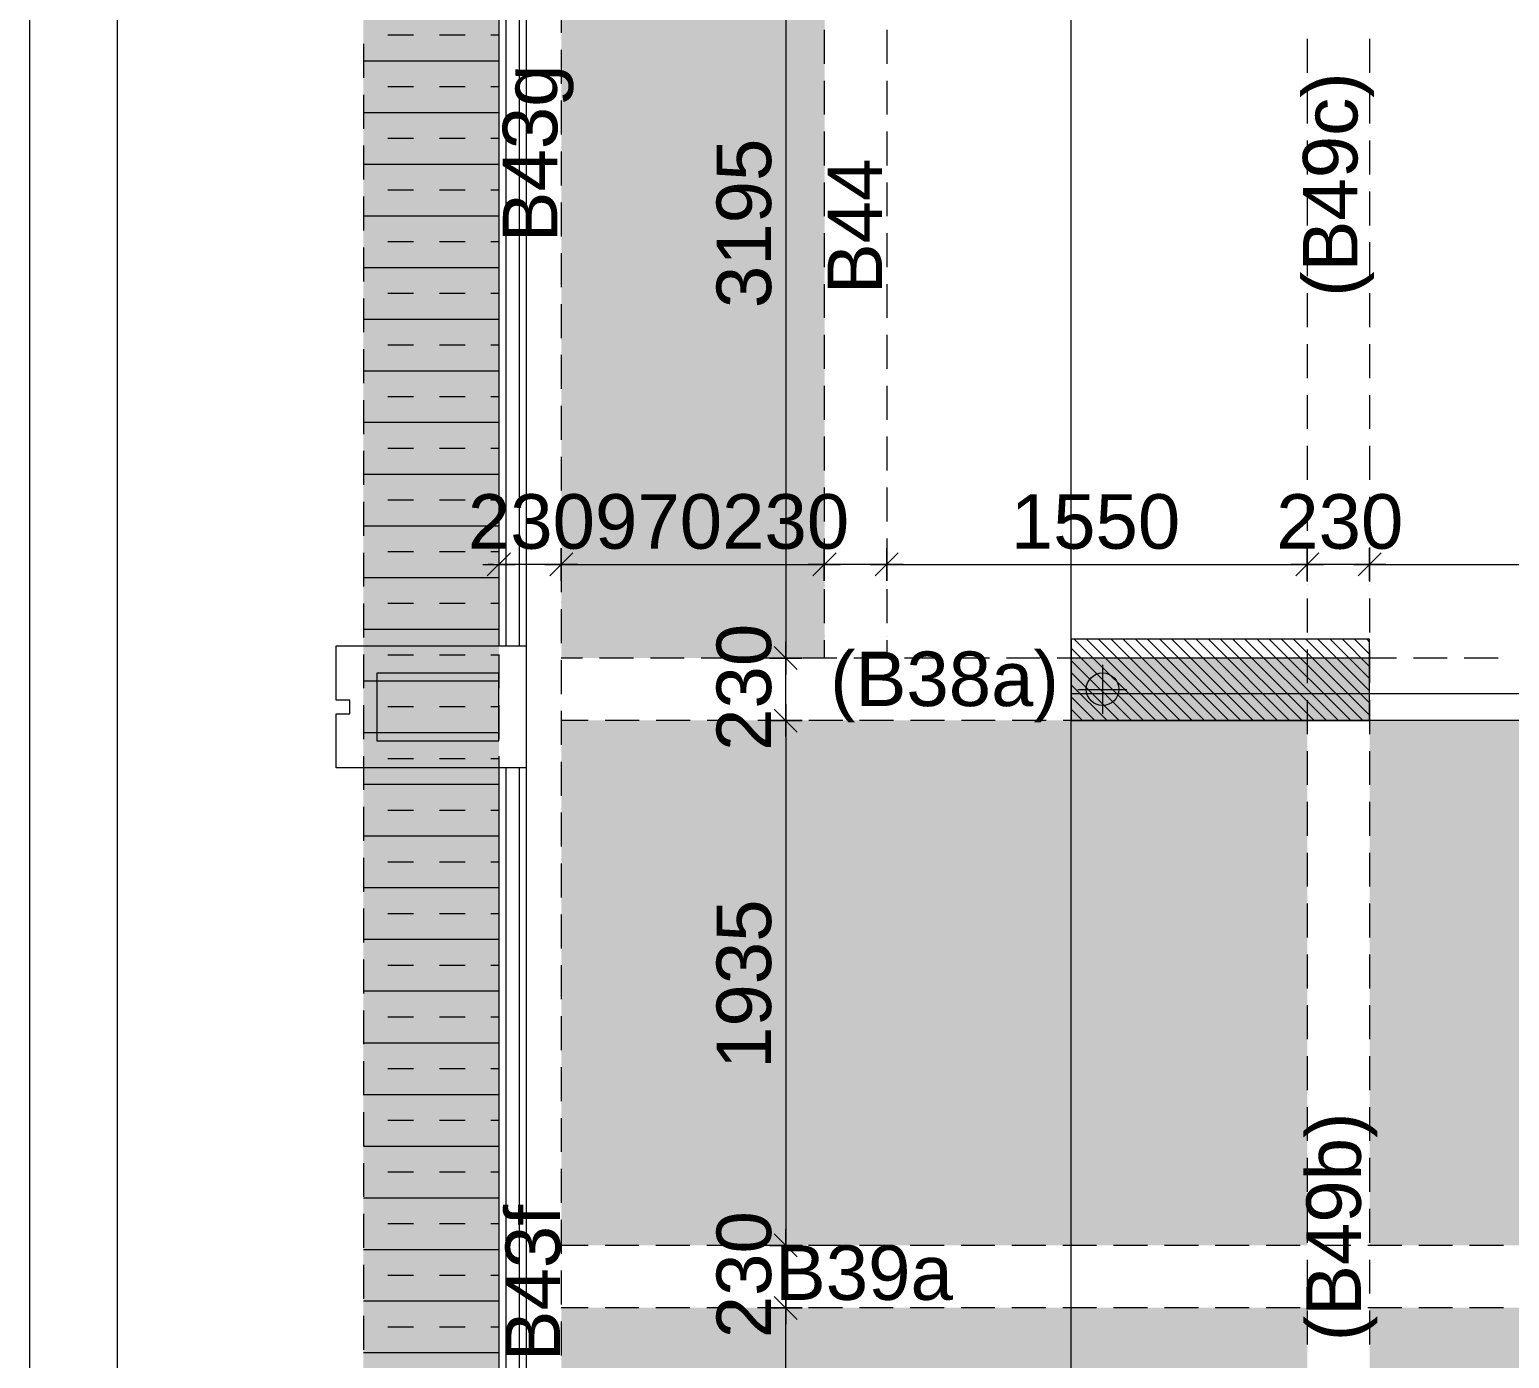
# Model space of a CAD drawing. Header units: millimetres. Extents: x -1303 to 98744, y -1303 to 90097.
# Drawn here: x 5964 to 11419, y 63681 to 68579 of the extents above; entities that cross this region are included whole.
import ezdxf

# ---------------------------------------------------------------- set-up
doc = ezdxf.new("R2010")
doc.units = ezdxf.units.MM
doc.layers.add('PDF_Geometry', color=7, linetype='Continuous')
doc.layers.add('PDF_Text', color=7, linetype='Continuous')
doc.layers.add('PDF_Solid Fills', color=192, linetype='Continuous', true_color=0xc2c0c0c0)
doc.styles.add('PDF ArialMT', font='arial.ttf')

msp = doc.modelspace()

# ---------------------------------------------------------------- hatches: boundary and pattern name
at = {"layer": 'PDF_Solid Fills', "true_color": 0x00007f}
h = msp.add_hatch(color=254, dxfattribs=at)
h.paths.add_polyline_path([(74624.31541, 16167.67383), (74624.31541, 15567.81796), (9799.46285, 14130.21454), (9804.28731, 14730.15409)], flags=0)
h.paths.add_polyline_path([(7404.275, 37242.73593), (8004.29925, 37242.73593), (8004.29925, 16872.72168), (7404.275, 16872.72168)], flags=0)
h.paths.add_polyline_path([(8004.29925, 16872.72168), (7983.4807, 16679.51365), (7983.31127, 16481.90264), (8004.55339, 16283.02302), (8047.46016, 16086.42856), (8111.52536, 15895.75776), (8195.3089, 15714.14292), (8297.03284, 15544.62953), (8413.99157, 15389.5038), (8546.60657, 15247.57974), (8696.06174, 15118.18072), (8860.41285, 15004.26957), (9037.28897, 14908.29987), (9223.47415, 14832.13321), (9415.6677, 14776.86981), (9610.40055, 14743.01796), (9804.28731, 14730.15409), (9799.46285, 14130.21454), (9584.16557, 14140.28601), (9363.53556, 14170.83718), (9140.28256, 14223.64598), (8917.70726, 14299.55851), (8699.36241, 14399.25246), (8488.88858, 14522.21955), (8289.92424, 14667.61267), (8106.02423, 14833.65595), (7940.23508, 15017.64068), (7795.09507, 15216.68973), (7672.21268, 15427.33299), (7572.77287, 15645.76255), (7497.02977, 15868.42256), (7444.47407, 16091.67659), (7414.09232, 16312.38925), (7404.275, 16527.68859), (7404.275, 16872.72168), (8004.29925, 16872.72168)], flags=0)
h.paths.add_polyline_path([(7194.30944, 37692.71099), (7194.30944, 80672.7138), (7694.3009, 80672.7138), (7694.3009, 37692.71099)], flags=0)

# ---------------------------------------------------------------- linework, layer by layer
at = {"layer": 'PDF_Geometry', "color": 222, "lineweight": 0, "true_color": 0xb8008a}
msp.add_lwpolyline([(6286.06422, 80652.65558), (6286.06422, 37712.43036), (6286.06422, 37731.89351)], dxfattribs=at)
at = {"layer": 'PDF_Geometry', "color": 9, "lineweight": 0, "true_color": 0xc0c0c0}
for points in [[(7094.27715, 80572.25744), (5963.62504, 80572.25744), (5963.62504, 19067.67657)], [(16609.18593, 75662.04487), (16609.18593, 80572.25744), (7794.16426, 80572.25744), (7794.16426, 37392.52789), (7794.16426, 36622.39829), (8004.04512, 36622.39829), (7981.19553, 36706.18492)], [(9804.11789, 58577.01758), (9804.11789, 72606.91537), (7794.16426, 72606.91537)], [(7693.4548, 69282.6653), (7693.4548, 66307.08681)], [(7718.84369, 69282.6653), (7718.84369, 66307.08681)], [(7768.77537, 69282.6653), (7768.77537, 66307.08681)], [(7693.4548, 65857.70268), (7693.4548, 58617.63815)], [(7718.84369, 65857.70268), (7718.84369, 58617.63815)], [(7768.77537, 65857.70268), (7768.77537, 58617.63815)]]:
    msp.add_lwpolyline(points, dxfattribs=at)
at = {"layer": 'PDF_Geometry', "color": 122, "lineweight": 0, "true_color": 0x00b88a}
for points in [[(8751.32513, 69417.22971), (8751.32513, 69437.53586), (8751.32513, 66282.54505), (8751.32513, 66302.00821)], [(7651.13999, 66565.20717), (7736.61571, 66649.8368)], [(7693.4548, 66667.60985), (7693.4548, 66547.43413)], [(7634.21407, 66607.52198), (7753.54164, 66607.52198)], [(7673.98957, 66607.52198), (7653.67929, 66607.52198)], [(7923.64697, 66607.52198), (7693.4548, 66607.52198)], [(7964.26961, 66607.52198), (7943.95829, 66607.52198), (8874.03809, 66607.52198), (8853.72678, 66607.52198)], [(9123.69549, 66607.52198), (8893.50332, 66607.52198)], [(9163.471, 66607.52198), (9144.0068, 66607.52198), (10653.79954, 66607.52198), (10633.48822, 66607.52198)], [(10903.45694, 66607.52198), (10674.10983, 66607.52198)], [(10944.07854, 66607.52198), (10923.76722, 66607.52198), (13714.00662, 66607.52198), (13693.6953, 66607.52198)], [(8751.32513, 66032.04053), (8751.32513, 66262.23477)], [(8751.32513, 65992.26708), (8751.32513, 66012.57737), (8751.32513, 64116.87374), (8751.32513, 64137.18402)], [(8751.32513, 63867.21635), (8751.32513, 64097.40645)], [(8751.32513, 61972.35983), (8751.32513, 61952.04542), (8751.32513, 63846.90606), (8751.32513, 63827.43876)]]:
    msp.add_lwpolyline(points, dxfattribs=at)
at = {"layer": 'PDF_Geometry', "color": 157, "lineweight": 0, "true_color": 0x3f5f7f}
for points in [[(7923.64697, 68691.95216), (7923.64697, 68567.54496)], [(8893.50332, 68578.54516), (8893.50332, 68453.29496)], [(9123.69549, 68578.54516), (9123.69549, 68453.29496)], [(7693.4548, 68526.07313), (7693.4548, 68400.82294)], [(10674.10983, 68544.69331), (10674.10983, 68419.44311)], [(10903.45694, 68544.69331), (10903.45694, 68419.44311)], [(7923.64697, 68504.91573), (7923.64697, 68379.66554)], [(8893.50332, 68390.66573), (8893.50332, 68266.2668)], [(9123.69549, 68390.66573), (9123.69549, 68266.2668)], [(7693.4548, 68338.20198), (7693.4548, 68213.79477)], [(7923.64697, 68317.04457), (7923.64697, 68192.63736)], [(10674.10983, 68357.66513), (10674.10983, 68232.41495)], [(10903.45694, 68357.66513), (10903.45694, 68232.41495)], [(8893.50332, 68203.63756), (8893.50332, 68078.38737)], [(9123.69549, 68203.63756), (9123.69549, 68078.38737)], [(7693.4548, 68151.16555), (7693.4548, 68025.91535)], [(10674.10983, 68169.78571), (10674.10983, 68044.53552)], [(10903.45694, 68169.78571), (10903.45694, 68044.53552)], [(7923.64697, 68130.00814), (7923.64697, 68004.75794)], [(8893.50332, 68015.75814), (8893.50332, 67891.35507)], [(9123.69549, 68015.75814), (9123.69549, 67891.35507)], [(10674.10983, 67981.90629), (10674.10983, 67857.50322)], [(10903.45694, 67981.90629), (10903.45694, 67857.50322)], [(7693.4548, 67963.29026), (7693.4548, 67838.88305)], [(7923.64697, 67942.13285), (7923.64697, 67816.87852)], [(8893.50332, 67828.72997), (8893.50332, 67703.47564)], [(9123.69549, 67828.72997), (9123.69549, 67703.47564)], [(7693.4548, 67776.25795), (7693.4548, 67651.00776)], [(10674.10983, 67794.87812), (10674.10983, 67669.62379)], [(10903.45694, 67794.87812), (10903.45694, 67669.62379)], [(7923.64697, 67755.10055), (7923.64697, 67629.85035)], [(8893.50332, 67640.85055), (8893.50332, 67516.44335)], [(9123.69549, 67640.85055), (9123.69549, 67516.44335)], [(10674.10983, 67606.9987), (10674.10983, 67482.5915)], [(10903.45694, 67606.9987), (10903.45694, 67482.5915)], [(7693.4548, 67588.37853), (7693.4548, 67463.12834)], [(7923.64697, 67567.22113), (7923.64697, 67441.97093)], [(8893.50332, 67453.81825), (8893.50332, 67328.56806)], [(9123.69549, 67453.81825), (9123.69549, 67328.56806)], [(7693.4548, 67401.35036), (7693.4548, 67276.09603)], [(7923.64697, 67380.19295), (7923.64697, 67254.93863)], [(10674.10983, 67419.9664), (10674.10983, 67294.71621)], [(10903.45694, 67419.9664), (10903.45694, 67294.71621)], [(8893.50332, 67265.94296), (8893.50332, 67140.68863)], [(9123.69549, 67265.94296), (9123.69549, 67140.68863)], [(10674.10983, 67232.09111), (10674.10983, 67107.6839)], [(10903.45694, 67232.09111), (10903.45694, 67107.6839)], [(7693.4548, 67213.47094), (7693.4548, 67088.22074)], [(7923.64697, 67192.31353), (7923.64697, 67067.06333)], [(8893.50332, 67078.91066), (8893.50332, 66953.65633)], [(9123.69549, 67078.91066), (9123.69549, 66953.65633)], [(7693.4548, 67026.43863), (7693.4548, 66901.18845)], [(7923.64697, 67004.43411), (7923.64697, 66880.03104)], [(10674.10983, 67045.05881), (10674.10983, 66919.80448)], [(10903.45694, 67045.05881), (10903.45694, 66919.80448)], [(8893.50332, 66891.03123), (8893.50332, 66765.78104)], [(9123.69549, 66891.03123), (9123.69549, 66765.78104)], [(7693.4548, 66838.56334), (7693.4548, 66713.30902)], [(10674.10983, 66857.17938), (10674.10983, 66731.92919)], [(10903.45694, 66857.17938), (10903.45694, 66731.92919)], [(7923.64697, 66817.40594), (7923.64697, 66692.15161)], [(8893.50332, 66703.15594), (8893.50332, 66578.74874)], [(9123.69549, 66703.15594), (9123.69549, 66578.74874)], [(10674.10983, 66670.14709), (10674.10983, 66544.89689)], [(10903.45694, 66670.14709), (10903.45694, 66544.89689)], [(7693.4548, 66650.68392), (7693.4548, 66526.27672)], [(7923.64697, 66629.52652), (7923.64697, 66505.11932)], [(8893.50332, 66516.12365), (8893.50332, 66390.86932)], [(9123.69549, 66516.12365), (9123.69549, 66390.86932)], [(7693.4548, 66463.65162), (7693.4548, 66338.40143)], [(10674.10983, 66482.2718), (10674.10983, 66357.01747)], [(10903.45694, 66482.2718), (10903.45694, 66357.01747)], [(7923.64697, 66442.49421), (7923.64697, 66317.24403)], [(8893.50332, 66328.24422), (8893.50332, 66262.23477)], [(9123.69549, 66328.24422), (9123.69549, 66262.23477)], [(10674.10983, 66294.39237), (10674.10983, 66169.9893)], [(10903.45694, 66294.39237), (10903.45694, 66169.9893)], [(7693.4548, 66275.77633), (7693.4548, 66151.36913)], [(8002.35294, 66262.23477), (7923.64697, 66262.23477)], [(7923.64697, 66254.61892), (7923.64697, 66129.3646)], [(8190.23029, 66262.23477), (8064.97907, 66262.23477)], [(8377.2626, 66262.23477), (8252.85643, 66262.23477)], [(8565.13995, 66262.23477), (8439.88769, 66262.23477)], [(8753.01731, 66262.23477), (8627.76608, 66262.23477)], [(8940.04961, 66262.23477), (8814.79735, 66262.23477)], [(9127.92697, 66262.23477), (9002.67471, 66262.23477)], [(9314.95824, 66262.23477), (9189.70701, 66262.23477)], [(9502.83663, 66262.23477), (9377.58437, 66262.23477)], [(9689.86789, 66262.23477), (9565.46172, 66262.23477)], [(9877.74525, 66262.23477), (9752.49402, 66262.23477)], [(10064.77652, 66262.23477), (9940.37138, 66262.23477)], [(10252.6549, 66262.23477), (10127.40265, 66262.23477)], [(10439.68618, 66262.23477), (10315.28104, 66262.23477)], [(10627.56353, 66262.23477), (10502.3123, 66262.23477)], [(10815.44192, 66262.23477), (10690.18967, 66262.23477)], [(11002.47319, 66262.23477), (10877.22093, 66262.23477)], [(11190.35055, 66262.23477), (11065.09932, 66262.23477)], [(11377.38285, 66262.23477), (11252.97668, 66262.23477)], [(7693.4548, 66088.74403), (7693.4548, 65963.48971)], [(10674.10983, 66107.36007), (10674.10983, 65982.10988)], [(10903.45694, 66107.36007), (10903.45694, 65982.10988)], [(7923.64697, 66067.58663), (7923.64697, 65942.3323)], [(8023.51035, 66032.04053), (7923.64697, 66032.04053)], [(8211.3877, 66032.04053), (8086.13647, 66032.04053)], [(8399.26609, 66032.04053), (8274.01384, 66032.04053)], [(8586.29736, 66032.04053), (8461.0451, 66032.04053)], [(8774.17472, 66032.04053), (8648.92349, 66032.04053)], [(8961.20702, 66032.04053), (8835.95476, 66032.04053)], [(9149.08437, 66032.04053), (9023.83211, 66032.04053)], [(9336.11565, 66032.04053), (9211.7105, 66032.04053)], [(9523.99403, 66032.04053), (9398.74177, 66032.04053)], [(9711.0253, 66032.04053), (9586.61913, 66032.04053)], [(9898.90266, 66032.04053), (9773.65143, 66032.04053)], [(10085.93392, 66032.04053), (9961.52879, 66032.04053)], [(10273.81231, 66032.04053), (10148.56006, 66032.04053)], [(10461.68967, 66032.04053), (10336.43845, 66032.04053)], [(10648.72094, 66032.04053), (10523.46971, 66032.04053)], [(10836.59933, 66032.04053), (10711.34707, 66032.04053)], [(11023.6306, 66032.04053), (10899.22546, 66032.04053)], [(11211.50795, 66032.04053), (11086.25672, 66032.04053)], [(11398.54026, 66032.04053), (11274.13409, 66032.04053)], [(10674.10983, 65919.48478), (10674.10983, 65795.07757)], [(10903.45694, 65919.48478), (10903.45694, 65795.07757)], [(7693.4548, 65900.86461), (7693.4548, 65776.46153)], [(7923.64697, 65879.7072), (7923.64697, 65754.45701)], [(7693.4548, 65713.83231), (7693.4548, 65588.58211)], [(7923.64697, 65692.6749), (7923.64697, 65567.42471)], [(10674.10983, 65732.45248), (10674.10983, 65607.20228)], [(10903.45694, 65732.45248), (10903.45694, 65607.20228)], [(7693.4548, 65525.95702), (7693.4548, 65400.70269)], [(10674.10983, 65544.57306), (10674.10983, 65420.16999)], [(10903.45694, 65544.57306), (10903.45694, 65420.16999)], [(7923.64697, 65504.79961), (7923.64697, 65379.54529)], [(7693.4548, 65338.92472), (7693.4548, 65213.67452)], [(7923.64697, 65316.92018), (7923.64697, 65192.51711)], [(10674.10983, 65357.54488), (10674.10983, 65232.29056)], [(10903.45694, 65357.54488), (10903.45694, 65232.29056)], [(7693.4548, 65151.0453), (7693.4548, 65025.7951)], [(10674.10983, 65169.66546), (10674.10983, 65044.41527)], [(10903.45694, 65169.66546), (10903.45694, 65044.41527)], [(7923.64697, 65129.88789), (7923.64697, 65004.63769)], [(10674.10983, 64982.63316), (10674.10983, 64857.38297)], [(10903.45694, 64982.63316), (10903.45694, 64857.38297)], [(7693.4548, 64963.17001), (7693.4548, 64838.7628)], [(7923.64697, 64942.0126), (7923.64697, 64817.60539)], [(7693.4548, 64776.1377), (7693.4548, 64650.88751)], [(10674.10983, 64794.75787), (10674.10983, 64669.50354)], [(10903.45694, 64794.75787), (10903.45694, 64669.50354)], [(7923.64697, 64754.9803), (7923.64697, 64629.7301)], [(10674.10983, 64606.87845), (10674.10983, 64482.47125)], [(10903.45694, 64606.87845), (10903.45694, 64482.47125)], [(7693.4548, 64588.25828), (7693.4548, 64463.85521)], [(7923.64697, 64567.10087), (7923.64697, 64442.6978)], [(7693.4548, 64401.23011), (7693.4548, 64275.97578)], [(7923.64697, 64380.0727), (7923.64697, 64254.81837)], [(10674.10983, 64419.84615), (10674.10983, 64294.59596)], [(10903.45694, 64419.84615), (10903.45694, 64294.59596)], [(7693.4548, 64213.35069), (7693.4548, 64088.94349)], [(10674.10983, 64231.97086), (10674.10983, 64107.56365)], [(10903.45694, 64231.97086), (10903.45694, 64107.56365)], [(7923.64697, 64192.19328), (7923.64697, 64066.94308)], [(8022.66425, 64097.40645), (7923.64697, 64097.40645)], [(8209.69552, 64097.40645), (8085.29039, 64097.40645)], [(8397.57288, 64097.40645), (8272.32165, 64097.40645)], [(8585.45127, 64097.40645), (8460.19901, 64097.40645)], [(8772.48254, 64097.40645), (8647.23028, 64097.40645)], [(8960.35989, 64097.40645), (8835.10866, 64097.40645)], [(9147.3922, 64097.40645), (9022.98603, 64097.40645)], [(9335.26955, 64097.40645), (9210.01729, 64097.40645)], [(9522.30082, 64097.40645), (9397.89568, 64097.40645)], [(9710.17921, 64097.40645), (9584.92695, 64097.40645)], [(9897.21047, 64097.40645), (9772.80431, 64097.40645)], [(10085.08784, 64097.40645), (9959.83661, 64097.40645)], [(10272.96623, 64097.40645), (10147.71396, 64097.40645)], [(10459.99749, 64097.40645), (10334.74524, 64097.40645)], [(10647.87485, 64097.40645), (10522.62362, 64097.40645)], [(10834.90611, 64097.40645), (10710.50098, 64097.40645)], [(11022.7845, 64097.40645), (10897.53225, 64097.40645)], [(11209.81577, 64097.40645), (11085.41064, 64097.40645)], [(11397.69313, 64097.40645), (11272.4419, 64097.40645)], [(7693.4548, 64026.31838), (7693.4548, 63901.0682)], [(7923.64697, 64005.16098), (7923.64697, 63879.91079)], [(10674.10983, 64044.93856), (10674.10983, 63919.68423)], [(10903.45694, 64044.93856), (10903.45694, 63919.68423)], [(7693.4548, 63838.44309), (7693.4548, 63713.18877)], [(8022.66425, 63867.21635), (7923.64697, 63867.21635)], [(8209.69552, 63867.21635), (8085.29039, 63867.21635)], [(8397.57288, 63867.21635), (8272.32165, 63867.21635)], [(8585.45127, 63867.21635), (8460.19901, 63867.21635)], [(8772.48254, 63867.21635), (8647.23028, 63867.21635)], [(8960.35989, 63867.21635), (8835.10866, 63867.21635)], [(9147.3922, 63867.21635), (9022.98603, 63867.21635)], [(9335.26955, 63867.21635), (9210.01729, 63867.21635)], [(9522.30082, 63867.21635), (9397.89568, 63867.21635)], [(9710.17921, 63867.21635), (9584.92695, 63867.21635)], [(9897.21047, 63867.21635), (9772.80431, 63867.21635)], [(10085.08784, 63867.21635), (9959.83661, 63867.21635)], [(10272.96623, 63867.21635), (10147.71396, 63867.21635)], [(10459.99749, 63867.21635), (10334.74524, 63867.21635)], [(10647.87485, 63867.21635), (10522.62362, 63867.21635)], [(10674.10983, 63857.05913), (10674.10983, 63732.65606)], [(10834.90611, 63867.21635), (10710.50098, 63867.21635)], [(11022.7845, 63867.21635), (10897.53225, 63867.21635)], [(10903.45694, 63857.05913), (10903.45694, 63732.65606)], [(11209.81577, 63867.21635), (11085.41064, 63867.21635)], [(11397.69313, 63867.21635), (11272.4419, 63867.21635)], [(7923.64697, 63817.28569), (7923.64697, 63692.03136)]]:
    msp.add_lwpolyline(points, dxfattribs=at)
at = {"layer": 'PDF_Geometry', "color": 9, "lineweight": 0, "true_color": 0xc0c0c0}
for points in [[(15309.27507, 64432.54059), (15309.27507, 66032.04053), (9804.11789, 66032.04053), (9804.11789, 66131.90596), (15309.27507, 66131.90596), (15309.27507, 68686.86942), (15409.13741, 68686.86942), (15409.13741, 67331.95241), (15708.7265, 67331.95241), (15708.7265, 67232.09111), (15409.13741, 67232.09111), (15409.13741, 66131.90596), (15773.89193, 66131.90596), (15773.89193, 66032.04053), (15409.13741, 66032.04053), (15409.13741, 64432.54059)], [(7094.27715, 66307.08681), (7794.16426, 66307.08681), (7794.16426, 65857.70268), (7094.27715, 65857.70268), (7094.27715, 66057.42941), (7144.20833, 66057.42941), (7144.20833, 66107.36007), (7094.27715, 66107.36007)], [(7244.07169, 65957.56811), (7693.45499, 65957.56811), (7693.45499, 66207.22551), (7244.07169, 66207.22551)]]:
    msp.add_lwpolyline(points, close=True, dxfattribs=at)
at = {"layer": 'PDF_Geometry', "lineweight": 0}
for points in [[(7194.14001, 68526.07313), (7194.14001, 68400.82294)], [(7283.84721, 68559.92498), (7378.63301, 68559.92498)], [(7474.26387, 68559.92498), (7569.04967, 68559.92498)], [(7664.68053, 68559.92498), (7693.4548, 68559.92498)], [(7194.14001, 68464.29516), (7693.4548, 68464.29516)], [(7283.84721, 68369.50832), (7378.63301, 68369.50832)], [(7474.26387, 68369.50832), (7569.04967, 68369.50832)], [(7664.68053, 68369.50832), (7693.4548, 68369.50832)], [(7194.14001, 68338.20198), (7194.14001, 68213.79477)], [(7194.14001, 68273.8785), (7693.4548, 68273.8785)], [(7194.14001, 68151.16555), (7194.14001, 68025.91535)], [(7283.84721, 68179.09166), (7378.63301, 68179.09166)], [(7474.26387, 68179.09166), (7569.04967, 68179.09166)], [(7664.68053, 68179.09166), (7693.4548, 68179.09166)], [(7194.14001, 68083.46185), (7693.4548, 68083.46185)], [(7283.84721, 67988.67914), (7378.63301, 67988.67914)], [(7474.26387, 67988.67914), (7569.04967, 67988.67914)], [(7664.68053, 67988.67914), (7693.4548, 67988.67914)], [(7194.14001, 67963.29026), (7194.14001, 67838.88305)], [(7194.14001, 67893.04519), (7693.4548, 67893.04519)], [(7194.14001, 67776.25795), (7194.14001, 67651.00776)], [(7283.84721, 67797.41536), (7378.63301, 67797.41536)], [(7474.26387, 67797.41536), (7569.04967, 67797.41536)], [(7664.68053, 67797.41536), (7693.4548, 67797.41536)], [(7194.14001, 67702.62853), (7693.4548, 67702.62853)], [(7283.84721, 67606.9987), (7378.63301, 67606.9987)], [(7474.26387, 67606.9987), (7569.04967, 67606.9987)], [(7664.68053, 67606.9987), (7693.4548, 67606.9987)], [(7194.14001, 67588.37853), (7194.14001, 67463.12834)], [(7194.14001, 67512.21187), (7693.4548, 67512.21187)], [(7194.14001, 67401.35036), (7194.14001, 67276.09603)], [(7283.84721, 67416.58204), (7378.63301, 67416.58204)], [(7474.26387, 67416.58204), (7569.04967, 67416.58204)], [(7664.68053, 67416.58204), (7693.4548, 67416.58204)], [(7194.14001, 67321.79521), (7693.4548, 67321.79521)], [(7283.84721, 67226.16538), (7378.63301, 67226.16538)], [(7474.26387, 67226.16538), (7569.04967, 67226.16538)], [(7664.68053, 67226.16538), (7693.4548, 67226.16538)], [(7194.14001, 67213.47094), (7194.14001, 67088.22074)], [(7194.14001, 67131.37855), (7693.4548, 67131.37855)], [(7194.14001, 67026.43863), (7194.14001, 66901.18845)], [(7283.84721, 67035.74872), (7378.63301, 67035.74872)], [(7474.26387, 67035.74872), (7569.04967, 67035.74872)], [(7664.68053, 67035.74872), (7693.4548, 67035.74872)], [(7194.14001, 66940.1189), (7693.4548, 66940.1189)], [(7194.14001, 66838.56334), (7194.14001, 66713.30902)], [(7283.84721, 66845.33206), (7378.63301, 66845.33206)], [(7474.26387, 66845.33206), (7569.04967, 66845.33206)], [(7664.68053, 66845.33206), (7693.4548, 66845.33206)], [(7194.14001, 66749.70224), (7693.4548, 66749.70224)], [(7194.14001, 66650.68392), (7194.14001, 66526.27672)], [(7283.84721, 66654.9154), (7378.63301, 66654.9154)], [(7474.26387, 66654.9154), (7569.04967, 66654.9154)], [(7664.68053, 66654.9154), (7693.4548, 66654.9154)], [(7194.14001, 66559.28558), (7693.4548, 66559.28558)], [(7693.4548, 66607.52198), (7693.4548, 66607.52198)], [(7923.64697, 66607.52198), (7923.64697, 66607.52198)], [(7923.64697, 66607.52198), (7923.64697, 66607.52198)], [(8893.50332, 66607.52198), (8893.50332, 66607.52198)], [(8893.50332, 66607.52198), (8893.50332, 66607.52198)], [(9123.69549, 66607.52198), (9123.69549, 66607.52198)], [(9123.69549, 66607.52198), (9123.69549, 66607.52198)], [(10674.10983, 66607.52198), (10674.10983, 66607.52198)], [(10674.10983, 66607.52198), (10674.10983, 66607.52198)], [(10903.45694, 66607.52198), (10903.45694, 66607.52198)], [(10903.45694, 66607.52198), (10903.45694, 66607.52198)], [(7693.4548, 66528.81809), (7693.4548, 66528.81809)], [(7923.64697, 66528.81809), (7923.64697, 66528.81809)], [(7923.64697, 66528.81809), (7923.64697, 66528.81809)], [(8893.50332, 66528.81809), (8893.50332, 66528.81809)], [(8893.50332, 66528.81809), (8893.50332, 66528.81809)], [(9123.69549, 66528.81809), (9123.69549, 66528.81809)], [(9123.69549, 66528.81809), (9123.69549, 66528.81809)], [(10674.10983, 66532.20245), (10674.10983, 66532.20245)], [(10674.10983, 66532.20245), (10674.10983, 66532.20245)], [(10903.45694, 66532.20245), (10903.45694, 66532.20245)], [(10903.45694, 66532.20245), (10903.45694, 66532.20245)], [(7194.14001, 66463.65162), (7194.14001, 66338.40143)], [(7283.84721, 66464.49875), (7378.63301, 66464.49875)], [(7474.26387, 66464.49875), (7569.04967, 66464.49875)], [(7664.68053, 66464.49875), (7693.4548, 66464.49875)], [(7693.4548, 66466.19299), (7693.4548, 66466.19299)], [(7923.64697, 66466.19299), (7923.64697, 66466.19299)], [(7923.64697, 66466.19299), (7923.64697, 66466.19299)], [(8893.50332, 66466.19299), (8893.50332, 66466.19299)], [(8893.50332, 66466.19299), (8893.50332, 66466.19299)], [(9123.69549, 66466.19299), (9123.69549, 66466.19299)], [(9123.69549, 66466.19299), (9123.69549, 66466.19299)], [(10674.10983, 66469.57735), (10674.10983, 66469.57735)], [(10674.10983, 66469.57735), (10674.10983, 66469.57735)], [(10903.45694, 66469.57735), (10903.45694, 66469.57735)], [(10903.45694, 66469.57735), (10903.45694, 66469.57735)], [(7693.4548, 66403.56376), (7693.4548, 66403.56376)], [(7923.64697, 66403.56376), (7923.64697, 66403.56376)], [(7923.64697, 66403.56376), (7923.64697, 66403.56376)], [(8893.50332, 66403.56376), (8893.50332, 66403.56376)], [(8893.50332, 66403.56376), (8893.50332, 66403.56376)], [(9123.69549, 66403.56376), (9123.69549, 66403.56376)], [(9123.69549, 66403.56376), (9123.69549, 66403.56376)], [(10674.10983, 66407.79525), (10674.10983, 66407.79525)], [(10674.10983, 66407.79525), (10674.10983, 66407.79525)], [(10903.45694, 66407.79525), (10903.45694, 66407.79525)], [(10903.45694, 66407.79525), (10903.45694, 66407.79525)], [(7194.14001, 66368.86892), (7693.4548, 66368.86892)], [(7693.4548, 66340.93866), (7693.4548, 66340.93866)], [(7923.64697, 66340.93866), (7923.64697, 66340.93866)], [(7923.64697, 66340.93866), (7923.64697, 66340.93866)], [(8893.50332, 66340.93866), (8893.50332, 66340.93866)], [(8893.50332, 66340.93866), (8893.50332, 66340.93866)], [(9123.69549, 66340.93866), (9123.69549, 66340.93866)], [(9123.69549, 66340.93866), (9123.69549, 66340.93866)], [(9804.11789, 66298.62385), (10070.70121, 66032.04053)], [(9815.11912, 66332.4757), (10115.55429, 66032.04053)], [(9859.97324, 66332.4757), (10160.40841, 66032.04053)], [(9904.82735, 66332.4757), (10205.26253, 66032.04053)], [(9950.52652, 66332.4757), (10250.11561, 66032.04053)], [(9995.38064, 66332.4757), (10294.96972, 66032.04053)], [(10040.23475, 66332.4757), (10339.8228, 66032.04053)], [(10085.08784, 66332.4757), (10384.67692, 66032.04053)], [(10129.94195, 66332.4757), (10429.53103, 66032.04053)], [(10174.79503, 66332.4757), (10474.38412, 66032.04053)], [(10219.64915, 66332.4757), (10519.23823, 66032.04053)], [(10264.50326, 66332.4757), (10564.09131, 66032.04053)], [(10309.35635, 66332.4757), (10608.94543, 66032.04053)], [(10354.21046, 66332.4757), (10654.64563, 66032.04053)], [(10399.06354, 66332.4757), (10699.49871, 66032.04053)], [(10443.91766, 66332.4757), (10744.35283, 66032.04053)], [(10488.77177, 66332.4757), (10789.20695, 66032.04053)], [(10533.62486, 66332.4757), (10834.06003, 66032.04053)], [(10578.47897, 66332.4757), (10878.91414, 66032.04053)], [(10623.33205, 66332.4757), (10903.45694, 66052.35082)], [(10668.18617, 66332.4757), (10903.45694, 66097.207)], [(10674.10983, 66332.4757), (10674.10983, 66332.4757)], [(10674.10983, 66332.4757), (10674.10983, 66332.4757)], [(10713.04028, 66332.4757), (10903.45694, 66142.05904)], [(10758.73945, 66332.4757), (10903.45694, 66186.91522)], [(10803.59357, 66332.4757), (10903.45694, 66231.76727)], [(10848.44768, 66332.4757), (10903.45694, 66276.61932)], [(10893.30077, 66332.4757), (10903.45694, 66321.47551)], [(10903.45694, 66332.4757), (10903.45694, 66332.4757)], [(10903.45694, 66332.4757), (10903.45694, 66332.4757)], [(7194.14001, 66275.77633), (7194.14001, 66151.36913)], [(7283.84721, 66274.08209), (7378.63301, 66274.08209)], [(7474.26387, 66274.08209), (7569.04967, 66274.08209)], [(7664.68053, 66274.08209), (7693.4548, 66274.08209)], [(7693.4548, 66262.23477), (7693.4548, 66262.23477)], [(7923.64697, 66262.23477), (7923.64697, 66262.23477)], [(7923.64697, 66262.23477), (7923.64697, 66262.23477)], [(8751.32513, 66262.23477), (8751.32513, 66262.23477)], [(8751.32513, 66262.23477), (8751.32513, 66262.23477)], [(8822.41422, 66262.23477), (8822.41422, 66262.23477)], [(8822.41422, 66262.23477), (8822.41422, 66262.23477)], [(8893.50332, 66262.23477), (8893.50332, 66262.23477)], [(8893.50332, 66262.23477), (8893.50332, 66262.23477)], [(8893.50332, 66262.23477), (8893.50332, 66262.23477)], [(8893.50332, 66262.23477), (8893.50332, 66262.23477)], [(9123.69549, 66262.23477), (9123.69549, 66262.23477)], [(9123.69549, 66262.23477), (9123.69549, 66262.23477)], [(9804.11789, 66253.77181), (10025.8471, 66032.04053)], [(7194.14001, 66178.45226), (7693.4548, 66178.45226)], [(9804.11789, 66208.91562), (9980.99402, 66032.04053)], [(9804.11789, 66164.06357), (9936.1399, 66032.04053)], [(7194.14001, 66088.74403), (7194.14001, 65963.48971)], [(7283.84721, 66083.66543), (7378.63301, 66083.66543)], [(7474.26387, 66083.66543), (7569.04967, 66083.66543)], [(7664.68053, 66083.66543), (7693.4548, 66083.66543)], [(9804.11789, 66119.21152), (9891.28578, 66032.04053)], [(9804.11789, 66074.35534), (9845.58661, 66032.04053)], [(8751.32513, 66032.04053), (8751.32513, 66032.04053)], [(8751.32513, 66032.04053), (8751.32513, 66032.04053)], [(7194.14001, 65988.0356), (7693.4548, 65988.0356)], [(7194.14001, 65900.86461), (7194.14001, 65776.46153)], [(7283.84721, 65892.40164), (7378.63301, 65892.40164)], [(7474.26387, 65892.40164), (7569.04967, 65892.40164)], [(7664.68053, 65892.40164), (7693.4548, 65892.40164)], [(7194.14001, 65797.61894), (7693.4548, 65797.61894)], [(7194.14001, 65713.83231), (7194.14001, 65588.58211)], [(7283.84721, 65701.98498), (7378.63301, 65701.98498)], [(7474.26387, 65701.98498), (7569.04967, 65701.98498)], [(7664.68053, 65701.98498), (7693.4548, 65701.98498)], [(7194.14001, 65607.20228), (7693.4548, 65607.20228)], [(7194.14001, 65525.95702), (7194.14001, 65400.70269)], [(7283.84721, 65511.56832), (7378.63301, 65511.56832)], [(7474.26387, 65511.56832), (7569.04967, 65511.56832)], [(7664.68053, 65511.56832), (7693.4548, 65511.56832)], [(7194.14001, 65416.78562), (7693.4548, 65416.78562)], [(7194.14001, 65338.92472), (7194.14001, 65213.67452)], [(7283.84721, 65321.15167), (7378.63301, 65321.15167)], [(7474.26387, 65321.15167), (7569.04967, 65321.15167)], [(7664.68053, 65321.15167), (7693.4548, 65321.15167)], [(7194.14001, 65226.36896), (7693.4548, 65226.36896)], [(7194.14001, 65151.0453), (7194.14001, 65025.7951)], [(7283.84721, 65130.73501), (7378.63301, 65130.73501)], [(7474.26387, 65130.73501), (7569.04967, 65130.73501)], [(7664.68053, 65130.73501), (7693.4548, 65130.73501)], [(7194.14001, 65035.9523), (7693.4548, 65035.9523)], [(7194.14001, 64963.17001), (7194.14001, 64838.7628)], [(7283.84721, 64940.31835), (7378.63301, 64940.31835)], [(7474.26387, 64940.31835), (7569.04967, 64940.31835)], [(7664.68053, 64940.31835), (7693.4548, 64940.31835)], [(7194.14001, 64844.68853), (7693.4548, 64844.68853)], [(7194.14001, 64776.1377), (7194.14001, 64650.88751)], [(7283.84721, 64749.90169), (7378.63301, 64749.90169)], [(7474.26387, 64749.90169), (7569.04967, 64749.90169)], [(7664.68053, 64749.90169), (7693.4548, 64749.90169)], [(7194.14001, 64654.27187), (7693.4548, 64654.27187)], [(7194.14001, 64588.25828), (7194.14001, 64463.85521), (7693.4548, 64463.85521)], [(7283.84721, 64559.48503), (7378.63301, 64559.48503)], [(7474.26387, 64559.48503), (7569.04967, 64559.48503)], [(7664.68053, 64559.48503), (7693.4548, 64559.48503)], [(7194.14001, 64401.23011), (7194.14001, 64275.97578)], [(7283.84721, 64369.06837), (7378.63301, 64369.06837)], [(7474.26387, 64369.06837), (7569.04967, 64369.06837)], [(7664.68053, 64369.06837), (7693.4548, 64369.06837)], [(7194.14001, 64273.43855), (7693.4548, 64273.43855)], [(7194.14001, 64213.35069), (7194.14001, 64088.94349)], [(7283.84721, 64178.65171), (7378.63301, 64178.65171)], [(7474.26387, 64178.65171), (7569.04967, 64178.65171)], [(7664.68053, 64178.65171), (7693.4548, 64178.65171)], [(7194.14001, 64083.02189), (7693.4548, 64083.02189)], [(8751.32513, 64097.40645), (8751.32513, 64097.40645)], [(8751.32513, 64097.40645), (8751.32513, 64097.40645)], [(7194.14001, 64026.31838), (7194.14001, 63901.0682)], [(7283.84721, 63987.38794), (7378.63301, 63987.38794)], [(7474.26387, 63987.38794), (7569.04967, 63987.38794)], [(7664.68053, 63987.38794), (7693.4548, 63987.38794)], [(7194.14001, 63892.60523), (7693.4548, 63892.60523)], [(7194.14001, 63838.44309), (7194.14001, 63713.18877)], [(8751.32513, 63867.21635), (8751.32513, 63867.21635)], [(8751.32513, 63867.21635), (8751.32513, 63867.21635)], [(8840.18624, 63867.21635), (8840.18624, 63867.21635)], [(8840.18624, 63867.21635), (8840.18624, 63867.21635)], [(8902.81237, 63867.21635), (8902.81237, 63867.21635)], [(8902.81237, 63867.21635), (8902.81237, 63867.21635)], [(8964.59138, 63867.21635), (8964.59138, 63867.21635)], [(8964.59138, 63867.21635), (8964.59138, 63867.21635)], [(9027.21751, 63867.21635), (9027.21751, 63867.21635)], [(9027.21751, 63867.21635), (9027.21751, 63867.21635)], [(9089.84364, 63867.21635), (9089.84364, 63867.21635)], [(9089.84364, 63867.21635), (9089.84364, 63867.21635)], [(9152.46976, 63867.21635), (9152.46976, 63867.21635)], [(9152.46976, 63867.21635), (9152.46976, 63867.21635)], [(9215.0959, 63867.21635), (9215.0959, 63867.21635)], [(9215.0959, 63867.21635), (9215.0959, 63867.21635)], [(9277.72099, 63867.21635), (9277.72099, 63867.21635)], [(9277.72099, 63867.21635), (9277.72099, 63867.21635)], [(9340.34713, 63867.21635), (9340.34713, 63867.21635)], [(9340.34713, 63867.21635), (9340.34713, 63867.21635)], [(9402.12716, 63867.21635), (9402.12716, 63867.21635)], [(9402.12716, 63867.21635), (9402.12716, 63867.21635)], [(9464.7533, 63867.21635), (9464.7533, 63867.21635)], [(9464.7533, 63867.21635), (9464.7533, 63867.21635)], [(9527.37839, 63867.21635), (9527.37839, 63867.21635)], [(9527.37839, 63867.21635), (9527.37839, 63867.21635)], [(9590.00452, 63867.21635), (9590.00452, 63867.21635)], [(9590.00452, 63867.21635), (9590.00452, 63867.21635)], [(9652.63065, 63867.21635), (9652.63065, 63867.21635)], [(9652.63065, 63867.21635), (9652.63065, 63867.21635)], [(9715.25678, 63867.21635), (9715.25678, 63867.21635)], [(9715.25678, 63867.21635), (9715.25678, 63867.21635)], [(9804.11789, 63867.21635), (9804.11789, 63867.21635)], [(9804.11789, 63867.21635), (9804.11789, 63867.21635)], [(7283.84721, 63796.97128), (7378.63301, 63796.97128)], [(7474.26387, 63796.97128), (7569.04967, 63796.97128)], [(7664.68053, 63796.97128), (7693.4548, 63796.97128)], [(7194.14001, 63702.18857), (7693.4548, 63702.18857)]]:
    msp.add_lwpolyline(points, dxfattribs=at)
at = {"layer": 'PDF_Geometry', "color": 122, "lineweight": 0, "true_color": 0x00b88a}
for points in [[(7881.33216, 66565.20717), (7965.96179, 66649.8368)], [(7923.64697, 66667.60985), (7923.64697, 66547.43413)], [(8936.66422, 66649.8368), (8851.18851, 66565.20717)], [(8893.50332, 66547.43413), (8893.50332, 66667.60985)], [(9081.38067, 66565.20717), (9166.0103, 66649.8368)], [(9123.69549, 66667.60985), (9123.69549, 66547.43413)], [(10716.42464, 66649.8368), (10631.79501, 66565.20717)], [(10674.10983, 66547.43413), (10674.10983, 66667.60985)], [(10861.14213, 66565.20717), (10946.61784, 66649.8368)], [(10903.45694, 66667.60985), (10903.45694, 66547.43413)], [(7863.56015, 66607.52198), (7983.73484, 66607.52198)], [(8953.59014, 66607.52198), (8834.26258, 66607.52198)], [(9063.60866, 66607.52198), (9183.78232, 66607.52198)], [(10734.19769, 66607.52198), (10614.023, 66607.52198)], [(10844.2162, 66607.52198), (10963.54376, 66607.52198)], [(8793.63994, 66219.91995), (8709.01032, 66304.54958)], [(8751.32513, 66202.1469), (8751.32513, 66322.32262)], [(8691.2383, 66262.23477), (8811.41196, 66262.23477)], [(8709.01032, 66074.35534), (8793.63994, 65989.72571)], [(8751.32513, 66092.12839), (8751.32513, 65971.95267)], [(8811.41196, 66032.04053), (8691.2383, 66032.04053)], [(8793.63994, 64055.09164), (8709.01032, 64139.72126)], [(8751.32513, 64037.32272), (8751.32513, 64157.4943)], [(8691.2383, 64097.40645), (8811.41196, 64097.40645)], [(8709.01032, 63909.53116), (8793.63994, 63824.90153)], [(8751.32513, 63927.3042), (8751.32513, 63807.12848)], [(8811.41196, 63867.21635), (8691.2383, 63867.21635)]]:
    msp.add_lwpolyline(points, close=True, dxfattribs=at)
at = {"layer": 'PDF_Geometry', "color": 5, "lineweight": 0}
for points in [[(9804.11789, 66032.04053), (10903.45668, 66032.04053), (10903.45668, 66332.4757), (9804.11789, 66332.4757)], [(9804.11789, 66032.04053), (10903.45668, 66032.04053), (10903.45668, 66262.23312), (9804.11789, 66262.23312)]]:
    msp.add_lwpolyline(points, close=True, dxfattribs=at)
at = {"layer": 'PDF_Geometry', "color": 20, "lineweight": 0, "true_color": 0xff4405}
for points in [[(9919.21397, 66237.693), (9919.21397, 66057.42941)], [(9828.66069, 66147.13765), (10008.92117, 66147.13765)]]:
    msp.add_lwpolyline(points, dxfattribs=at)
msp.add_circle((9919.27434, 66147.68873), 59.97778, dxfattribs=at)
at = {"layer": 'PDF_Geometry', "color": 7, "lineweight": 0, "true_color": 0xffffff}
msp.add_circle((9919.3078, 66147.72256), 60.01123, dxfattribs=at)
at = {"layer": 'PDF_Solid Fills', "color": 254, "lineweight": 0, "true_color": 0x00007f}
for points in [[(8894.2647, 66262.74304), (8894.2647, 69457.67673), (7924.23996, 66262.74304), (7924.23996, 69457.67673)], [(7924.23996, 64097.7453), (7924.23996, 66032.71822), (10674.27925, 64097.7453), (10674.27925, 66032.71822)], [(10904.30303, 66032.71822), (10904.30303, 64097.7453), (15309.27507, 66032.71822), (15309.27507, 64097.7453)], [(10674.27925, 63867.72461), (10674.27925, 61932.75169), (7924.23996, 63867.72461), (7924.23996, 61932.75169)], [(15309.27507, 63867.72461), (15309.27507, 61932.75169), (10904.30303, 63867.72461), (10904.30303, 61932.75169)]]:
    msp.add_solid(points, dxfattribs=at)
at = {"layer": 'PDF_Solid Fills', "lineweight": 0}
msp.add_solid([(9804.28731, 66262.74304), (9804.28731, 66032.71822), (10904.30303, 66262.74304), (10904.30303, 66032.71822)], dxfattribs=at)

# ---------------------------------------------------------------- texts
at = {"layer": 'PDF_Text', "color": 6, "char_height": 201.084641, "attachment_point": 4, "rotation": 90, "style": 'PDF ArialMT'}
for s, insert in [('B43g', (7838.99538, 67794.56998)), ('(B49c)', (10788.82858, 67593.98141)), ('B44', (9005.92858, 67603.83477)), ('(B49b)', (10801.40895, 63744.18574)), ('B43f', (7820.12159, 63670.05948))]:
    msp.add_mtext(s, dxfattribs=dict(at, insert=insert))
at = {"layer": 'PDF_Text', "char_height": 201.084641, "attachment_point": 4, "rotation": 90, "style": 'PDF ArialMT'}
for s, insert in [('3195', (8598.27508, 67552.31229)), ('230', (8598.27508, 65920.24329)), ('1935', (8598.27508, 64747.89913)), ('230', (8598.27508, 63755.15831))]:
    msp.add_mtext(s, dxfattribs=dict(at, insert=insert))
at = {"layer": 'PDF_Text', "char_height": 201.084641, "attachment_point": 4, "style": 'PDF ArialMT'}
for s, insert in [('230970230', (7579.44049, 66764.51421)), ('1550', (9580.82246, 66764.51421)), ('230', (10559.56236, 66764.51421))]:
    msp.add_mtext(s, dxfattribs=dict(at, insert=insert))
at = {"layer": 'PDF_Text', "color": 6, "char_height": 201.084641, "attachment_point": 4, "style": 'PDF ArialMT'}
for s, insert in [('(B38a)', (8915.1928, 66155.75127)), ('B39a', (8711.48765, 63995.76516))]:
    msp.add_mtext(s, dxfattribs=dict(at, insert=insert))

doc.saveas('drawing.dxf')
